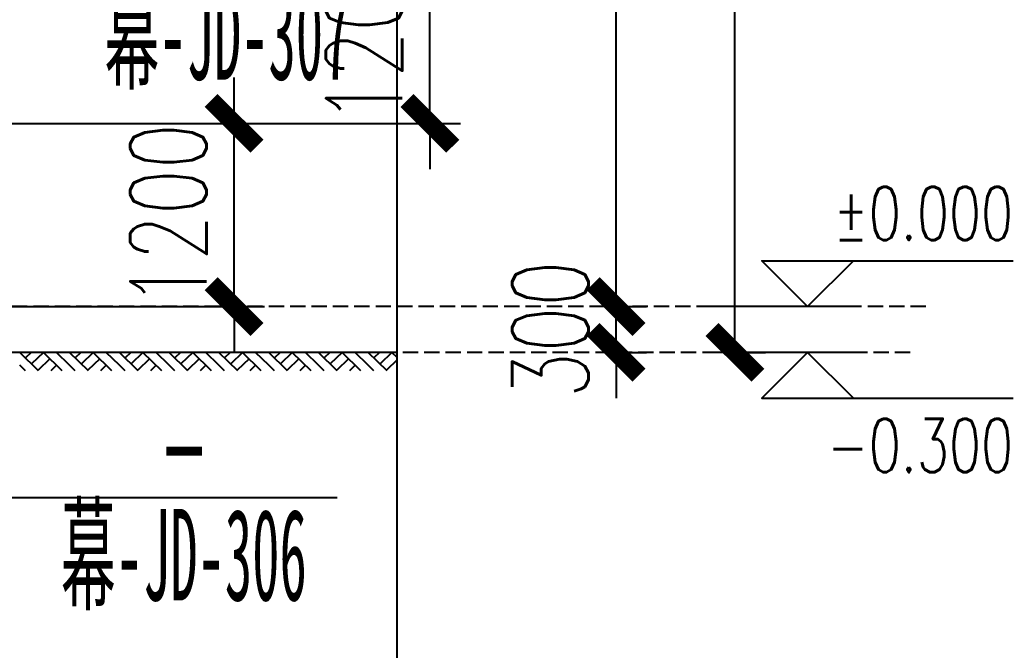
# Model space of a CAD drawing. Extents: x 220580 to 2027826, y -309201 to 71987.
# Drawn here: x 345624 to 352124, y -167530 to -163401 of the extents above; entities that cross this region are included whole.
import ezdxf
from ezdxf.enums import TextEntityAlignment as Align
from ezdxf.xclip import XClip

# ---------------------------------------------------------------- set-up
doc = ezdxf.new("R2010")
doc.units = 0
doc.linetypes.add('DASH', pattern=[0.35, 0.25, -0.1])
doc.linetypes.add('ZN-DOT', pattern=[0.25, 0, -0.25])
for name, color, linetype in [('!ZN6-层高线-8', 8, 'ZN-DOT'), ('20剖面图$0$A-HATCH-2', 251, 'Continuous'), ('20剖面图$0$AS-WALL', 40, 'Continuous'), ('3符号', 173, 'Continuous'), ('3索引', 3, 'Continuous'), ('DIM', 173, 'Continuous')]:
    doc.layers.add(name, color=color, linetype=linetype)
doc.styles.add('DHTEXT-1', font='ROMANS.shx', dxfattribs={"width": 0.7, "bigfont": 'CHINESE.shx'})
doc.styles.add('中南符号', font='simhei.ttf')
doc.styles.add('卓越符号', font='ROMANS.shx', dxfattribs={"width": 0.7, "bigfont": 'CHINESE.shx'})
doc.dimstyles.new('ZN200', dxfattribs={"dimscale": 200, "dimtxt": 2.5, "dimasz": 1.5, "dimexe": 1, "dimexo": 2, "dimgap": 0.9, "dimtad": 1, "dimdec": 0, "dimdsep": 46, "dimtxsty": 'DHTEXT-1', "dimblk": 'ARCHTICK', "dimcen": 2.5, "dimclrd": 173, "dimclre": 173, "dimclrt": 7, "dimazin": 2, "dimtfac": 1, "dimtdec": 0, "dimtix": 1, "dimtmove": 2, "dimatfit": 3, "dimfxl": 0, "dimtolj": 1, "dimtzin": 0, "dimarcsym": 0})

# ---------------------------------------------------------------- blocks, each defined once
blk = doc.blocks.new('中南-指向索引')
blk.add_wipeout([(0, 5), (-0.523, 4.973), (-1.04, 4.891), (-1.545, 4.755), (-2.034, 4.568), (-2.5, 4.33), (-2.939, 4.045), (-3.346, 3.716), (-3.716, 3.346), (-4.045, 2.939), (-4.33, 2.5), (-4.568, 2.034), (-4.755, 1.545), (-4.891, 1.04), (-4.973, 0.523), (-5, 0), (-4.973, -0.523), (-4.891, -1.04), (-4.755, -1.545), (-4.568, -2.034), (-4.33, -2.5), (-4.045, -2.939), (-3.716, -3.346), (-3.346, -3.716), (-2.939, -4.045), (-2.5, -4.33), (-2.034, -4.568), (-1.545, -4.755), (-1.04, -4.891), (-0.523, -4.973), (0, -5), (0.523, -4.973), (1.04, -4.891), (1.545, -4.755), (2.034, -4.568), (2.5, -4.33), (2.939, -4.045), (3.346, -3.716), (3.716, -3.346), (4.045, -2.939), (4.33, -2.5), (4.568, -2.034), (4.755, -1.545), (4.891, -1.04), (4.973, -0.523), (5, 0), (4.973, 0.523), (4.891, 1.04), (4.755, 1.545), (4.568, 2.034), (4.33, 2.5), (4.045, 2.939), (3.716, 3.346), (3.346, 3.716), (2.939, 4.045), (2.5, 4.33), (2.034, 4.568), (1.545, 4.755), (1.04, 4.891), (0.523, 4.973)])
blk.add_line((-5, 0), (5, 0))
at = {"color": 0, "style": '中南符号', "flags": 8}
blk.add_attdef('编号', text='', height=3, dxfattribs=at).set_placement((0, 0.365), align=Align.CENTER)
at = {"color": 0, "style": '中南符号', "width": 0.932285, "flags": 8}
blk.add_attdef('图号', text='', height=3, dxfattribs=at).set_placement((-4.037, -3.373), (4.008, -3.373), align=Align.FIT)
blk = doc.blocks.new('*U444')
at = {"ltscale": 10}
blk.add_line((3.475, 0), (-6.849, 0), dxfattribs=at)
blk.add_lwpolyline([(3, 3), (0, 0), (-3, 3), (13.45, 3)])
at = {"color": 0, "style": '卓越符号', "width": 0.7, "flags": 8}
blk.add_attdef('±0.000', text='', height=3.5, dxfattribs=at).set_placement((13.45, 4.35), align=Align.RIGHT)
blk = doc.blocks.new('*U445')
at = {"ltscale": 10}
blk.add_line((3.475, 0), (-6.849, 0), dxfattribs=at)
blk.add_lwpolyline([(3, -3), (0, 0), (-3, -3), (13.45, -3)])
at = {"color": 0, "style": '卓越符号', "width": 0.7, "flags": 8}
blk.add_attdef('±0.000', text='', height=3.5, dxfattribs=at).set_placement((13.45, -7.85), align=Align.RIGHT)
blk = doc.blocks.new('20剖面图$0$$LinePat$素土夯实')
at = {"color": 0}
for p, q in [((0, -210), (210, 0)), ((120, -300), (420, 0)), ((420, 0), (608, -188)), ((495, -300), (795, 0)), ((615, 0), (705, -90)), ((315, -105), (502, -293)), ((210, -210), (300, -300)), ((705, -300), (795, -210))]:
    blk.add_line(p, q, dxfattribs=at)
blk = doc.blocks.new('20250829153746')
at = {"layer": '20剖面图$0$AS-WALL'}
blk.add_lwpolyline([(6815.2, -200), (615, -200), (615, -200)], dxfattribs=at)
at = {"layer": '20剖面图$0$A-HATCH-2', "xscale": -0.4097607528828747, "yscale": 0.4, "zscale": 0.4}
for p in [(1603, -200), (1928.8, -200), (2254.6, -200), (2580.3, -200), (2906.1, -200), (3231.8, -200), (3557.6, -200), (3883.4, -200)]:
    blk.add_blockref('20剖面图$0$$LinePat$素土夯实', p, dxfattribs=at)
blk = doc.blocks.new('_ArchTick')
at = {"color": 0, "linetype": 'ByBlock', "const_width": 0.4}
blk.add_lwpolyline([(-0.5, -0.5), (0.5, 0.5)], dxfattribs=at)
blk = doc.blocks.new('*D1122')
at = {"layer": 'Defpoints', "color": 0, "ltscale": 2000, "transparency": 16777216}
for p in [(345037.9, -162879.4), (348306.8, -162879.4), (344961.7, -164079.4)]:
    blk.add_point(p, dxfattribs=at)
at = {"layer": 'DIM', "color": 173, "linetype": 'ByBlock', "lineweight": -2, "ltscale": 2000, "transparency": 16777216}
for p, q in [((348306.8, -162879.4), (348306.8, -162579.4)), ((345437.9, -162879.4), (348506.8, -162879.4)), ((348306.8, -164079.4), (348306.8, -162879.4)), ((345361.7, -164079.4), (348506.8, -164079.4)), ((348306.8, -164079.4), (348306.8, -164379.4))]:
    blk.add_line(p, q, dxfattribs=at)
at = {"layer": 'DIM', "color": 173, "lineweight": -2, "ltscale": 2000, "transparency": 16777216, "xscale": 300, "yscale": 300, "zscale": 300}
for p, rotation in [((348306.8, -162879.4), 270), ((348306.8, -164079.4), 90)]:
    blk.add_blockref('_ArchTick', p, dxfattribs=dict(at, rotation=rotation))
at = {"layer": 'DIM', "color": 7, "ltscale": 2000, "transparency": 16777216, "insert": (347876.8, -163479.4), "char_height": 500, "attachment_point": 5, "rotation": 90, "style": 'DHTEXT-1'}
blk.add_mtext('\\A1;1200', dxfattribs=at)
blk = doc.blocks.new('*D1123')
at = {"layer": 'Defpoints', "color": 0, "ltscale": 2000, "transparency": 16777216}
for p in [(344961.7, -164079.4), (347025.9, -164079.4), (345114.1, -165279.4)]:
    blk.add_point(p, dxfattribs=at)
at = {"layer": 'DIM', "color": 173, "linetype": 'ByBlock', "lineweight": -2, "ltscale": 2000, "transparency": 16777216}
for p, q in [((347025.9, -164079.4), (347025.9, -163779.4)), ((345361.7, -164079.4), (347225.9, -164079.4)), ((347025.9, -165279.4), (347025.9, -164079.4)), ((345514.1, -165279.4), (347225.9, -165279.4)), ((347025.9, -165279.4), (347025.9, -165579.4))]:
    blk.add_line(p, q, dxfattribs=at)
at = {"layer": 'DIM', "color": 173, "lineweight": -2, "ltscale": 2000, "transparency": 16777216, "xscale": 300, "yscale": 300, "zscale": 300}
for p, rotation in [((347025.9, -164079.4), 270), ((347025.9, -165279.4), 90)]:
    blk.add_blockref('_ArchTick', p, dxfattribs=dict(at, rotation=rotation))
at = {"layer": 'DIM', "color": 7, "ltscale": 2000, "transparency": 16777216, "insert": (346595.9, -164679.4), "char_height": 500, "attachment_point": 5, "rotation": 90, "style": 'DHTEXT-1'}
blk.add_mtext('\\A1;1200', dxfattribs=at)
blk = doc.blocks.new('*D1128')
at = {"layer": 'Defpoints', "color": 0, "ltscale": 2000, "transparency": 16777216}
for p in [(349049.7, -153579.4), (349525.8, -153579.4), (349049.7, -165279.4)]:
    blk.add_point(p, dxfattribs=at)
at = {"layer": 'DIM', "color": 173, "linetype": 'ByBlock', "lineweight": -2, "ltscale": 2000, "transparency": 16777216}
for p, q in [((349449.7, -153579.4), (349725.8, -153579.4)), ((349525.8, -165279.4), (349525.8, -153579.4)), ((349449.7, -165279.4), (349725.8, -165279.4))]:
    blk.add_line(p, q, dxfattribs=at)
at = {"layer": 'DIM', "color": 173, "lineweight": -2, "ltscale": 2000, "transparency": 16777216, "xscale": 300, "yscale": 300, "zscale": 300}
for p, rotation in [((349525.8, -153579.4), 90), ((349525.8, -165279.4), 270)]:
    blk.add_blockref('_ArchTick', p, dxfattribs=dict(at, rotation=rotation))
at = {"layer": 'DIM', "color": 7, "ltscale": 2000, "transparency": 16777216, "insert": (349095.8, -159429.4), "char_height": 500, "attachment_point": 5, "rotation": 90, "style": 'DHTEXT-1'}
blk.add_mtext('\\A1;11700', dxfattribs=at)
blk = doc.blocks.new('*D1129')
at = {"layer": 'Defpoints', "color": 0, "ltscale": 2000, "transparency": 16777216}
for p in [(349049.7, -165279.4), (349525.8, -165279.4), (349049.7, -165579.4)]:
    blk.add_point(p, dxfattribs=at)
at = {"layer": 'DIM', "color": 173, "linetype": 'ByBlock', "lineweight": -2, "ltscale": 2000, "transparency": 16777216}
for p, q in [((349525.8, -165279.4), (349525.8, -164979.4)), ((349449.7, -165279.4), (349725.8, -165279.4)), ((349525.8, -165579.4), (349525.8, -165279.4)), ((349449.7, -165579.4), (349725.8, -165579.4)), ((349525.8, -165579.4), (349525.8, -165879.4))]:
    blk.add_line(p, q, dxfattribs=at)
at = {"layer": 'DIM', "color": 173, "lineweight": -2, "ltscale": 2000, "transparency": 16777216, "xscale": 300, "yscale": 300, "zscale": 300}
for p, rotation in [((349525.8, -165279.4), 270), ((349525.8, -165579.4), 90)]:
    blk.add_blockref('_ArchTick', p, dxfattribs=dict(at, rotation=rotation))
at = {"layer": 'DIM', "color": 7, "ltscale": 2000, "transparency": 16777216, "insert": (349095.8, -165429.4), "char_height": 500, "attachment_point": 5, "rotation": 90, "style": 'DHTEXT-1'}
blk.add_mtext('\\A1;300', dxfattribs=at)
blk = doc.blocks.new('*D1130')
at = {"layer": 'Defpoints', "color": 0, "ltscale": 2000, "transparency": 16777216}
for p in [(349948.6, -150779.4), (350304, -150779.4), (349948.6, -165579.4)]:
    blk.add_point(p, dxfattribs=at)
at = {"layer": 'DIM', "color": 173, "linetype": 'ByBlock', "lineweight": -2, "ltscale": 2000, "transparency": 16777216}
for p, q in [((350304, -165579.4), (350304, -150779.4)), ((350348.6, -150779.4), (350504, -150779.4)), ((350348.6, -165579.4), (350504, -165579.4))]:
    blk.add_line(p, q, dxfattribs=at)
at = {"layer": 'DIM', "color": 173, "lineweight": -2, "ltscale": 2000, "transparency": 16777216, "xscale": 300, "yscale": 300, "zscale": 300}
for p, rotation in [((350304, -150779.4), 90), ((350304, -165579.4), 270)]:
    blk.add_blockref('_ArchTick', p, dxfattribs=dict(at, rotation=rotation))
at = {"layer": 'DIM', "color": 7, "ltscale": 2000, "transparency": 16777216, "insert": (349874, -158179.4), "char_height": 500, "attachment_point": 5, "rotation": 90, "style": 'DHTEXT-1'}
blk.add_mtext('\\A1;14800', dxfattribs=at)

msp = doc.modelspace()

# ---------------------------------------------------------------- linework, layer by layer
at = {"layer": '!ZN6-层高线-8', "linetype": 'DASH', "ltscale": 400}
msp.add_line((351552.8, -165279.4), (337639.8, -165279.4), dxfattribs=at)
at = {"layer": '3索引'}
msp.add_lwpolyline([(345123.4, -165934.8), (345375.3, -166530.3), (346299, -166530.3)], dxfattribs=at)

# ---------------------------------------------------------------- block references
at = {"layer": '3符号', "color": 7}
ref = msp.add_blockref('*U444', (350779.4, -165279.4), dxfattribs=dict(at, xscale=100, yscale=100, zscale=100))
ref.add_attrib('±0.000', '%%P0.000', dxfattribs={"layer": '0', "color": 0, "height": 350, "style": '卓越符号', "width": 0.7}).set_placement((352124.4, -164844.4), align=Align.RIGHT)
ref = msp.add_blockref('*U445', (350779.4, -165579.4), dxfattribs=dict(at, xscale=100, yscale=100, zscale=100))
ref.add_attrib('±0.000', '-0.300', dxfattribs={"layer": '0', "color": 0, "height": 350, "style": '卓越符号', "width": 0.7}).set_placement((352124.4, -166364.4), align=Align.RIGHT)
at = {"layer": '3索引', "color": 7}
ref = msp.add_blockref('中南-指向索引', (346985.5, -163118.7), dxfattribs=dict(at, xscale=200, yscale=200, zscale=200))
ref.add_attrib('编号', '-', dxfattribs={"layer": '0', "color": 0, "height": 600, "style": '中南符号'}).set_placement((346985.5, -163045.7), align=Align.CENTER)
ref.add_attrib('图号', '幕-JD-307', dxfattribs={"layer": '0', "color": 0, "height": 600, "style": '中南符号', "width": 0.414349}).set_placement((346178.1, -163793.3), (347787.1, -163793.3), align=Align.FIT)

# ---------------------------------------------------------------- dimensions: what is measured, and where the dimension line sits
at = {"layer": 'DIM', "ltscale": 2000}
for base, p1, p2, picture, middle in [((350304, -150779.4), (349948.6, -165579.4), (349948.6, -150779.4), '*D1130', (349874, -158179.4)), ((349525.8, -153579.4), (349049.7, -165279.4), (349049.7, -153579.4), '*D1128', (349095.8, -159429.4)), ((349525.8, -165279.4), (349049.7, -165579.4), (349049.7, -165279.4), '*D1129', (349095.8, -165429.4))]:
    dim = msp.add_linear_dim(base=base, p1=p1, p2=p2, angle=90, dimstyle='ZN200', dxfattribs=at)
    dim.commit()
    dim.dimension.update_dxf_attribs({"geometry": picture, "text_midpoint": middle})

# ---------------------------------------------------------------- next in the draw order: block references
at = {"layer": '3索引', "color": 7}
ref = msp.add_blockref('中南-指向索引', (346700.1, -166530.3), dxfattribs=dict(at, xscale=200, yscale=200, zscale=200))
ref.add_attrib('编号', '-', dxfattribs={"layer": '0', "color": 0, "height": 600, "style": '中南符号'}).set_placement((346700.1, -166457.2), align=Align.CENTER)
ref.add_attrib('图号', '幕-JD-306', dxfattribs={"layer": '0', "color": 0, "height": 600, "style": '中南符号', "width": 0.414349}).set_placement((345892.7, -167204.9), (347501.7, -167204.9), align=Align.FIT)

# ---------------------------------------------------------------- next in the draw order: block references
at = {"ltscale": 30}
ref = msp.add_blockref('20250829153746', (344346.7, -165379.4), dxfattribs=at)
XClip(ref).set_block_clipping_path([(-6706.9425857681, -2293.6337352093), (3746.9317506557, 16818.2785192617)])

# ---------------------------------------------------------------- next in the draw order: linework, layer by layer
at = {"layer": '!ZN6-层高线-8', "linetype": 'DASH', "ltscale": 400}
msp.add_line((351450.4, -165579.4), (341637.3, -165579.4), dxfattribs=at)

# ---------------------------------------------------------------- next in the draw order: dimensions: what is measured, and where the dimension line sits
at = {"layer": 'DIM', "ltscale": 2000}
for base, p1, p2, picture, middle in [((348306.8, -162879.4), (344961.7, -164079.4), (345037.9, -162879.4), '*D1122', (347876.8, -163479.4)), ((347025.9, -164079.4), (345114.1, -165279.4), (344961.7, -164079.4), '*D1123', (346595.9, -164679.4))]:
    dim = msp.add_linear_dim(base=base, p1=p1, p2=p2, angle=90, dimstyle='ZN200', dxfattribs=at)
    dim.commit()
    dim.dimension.update_dxf_attribs({"geometry": picture, "text_midpoint": middle})

doc.saveas('drawing.dxf')
